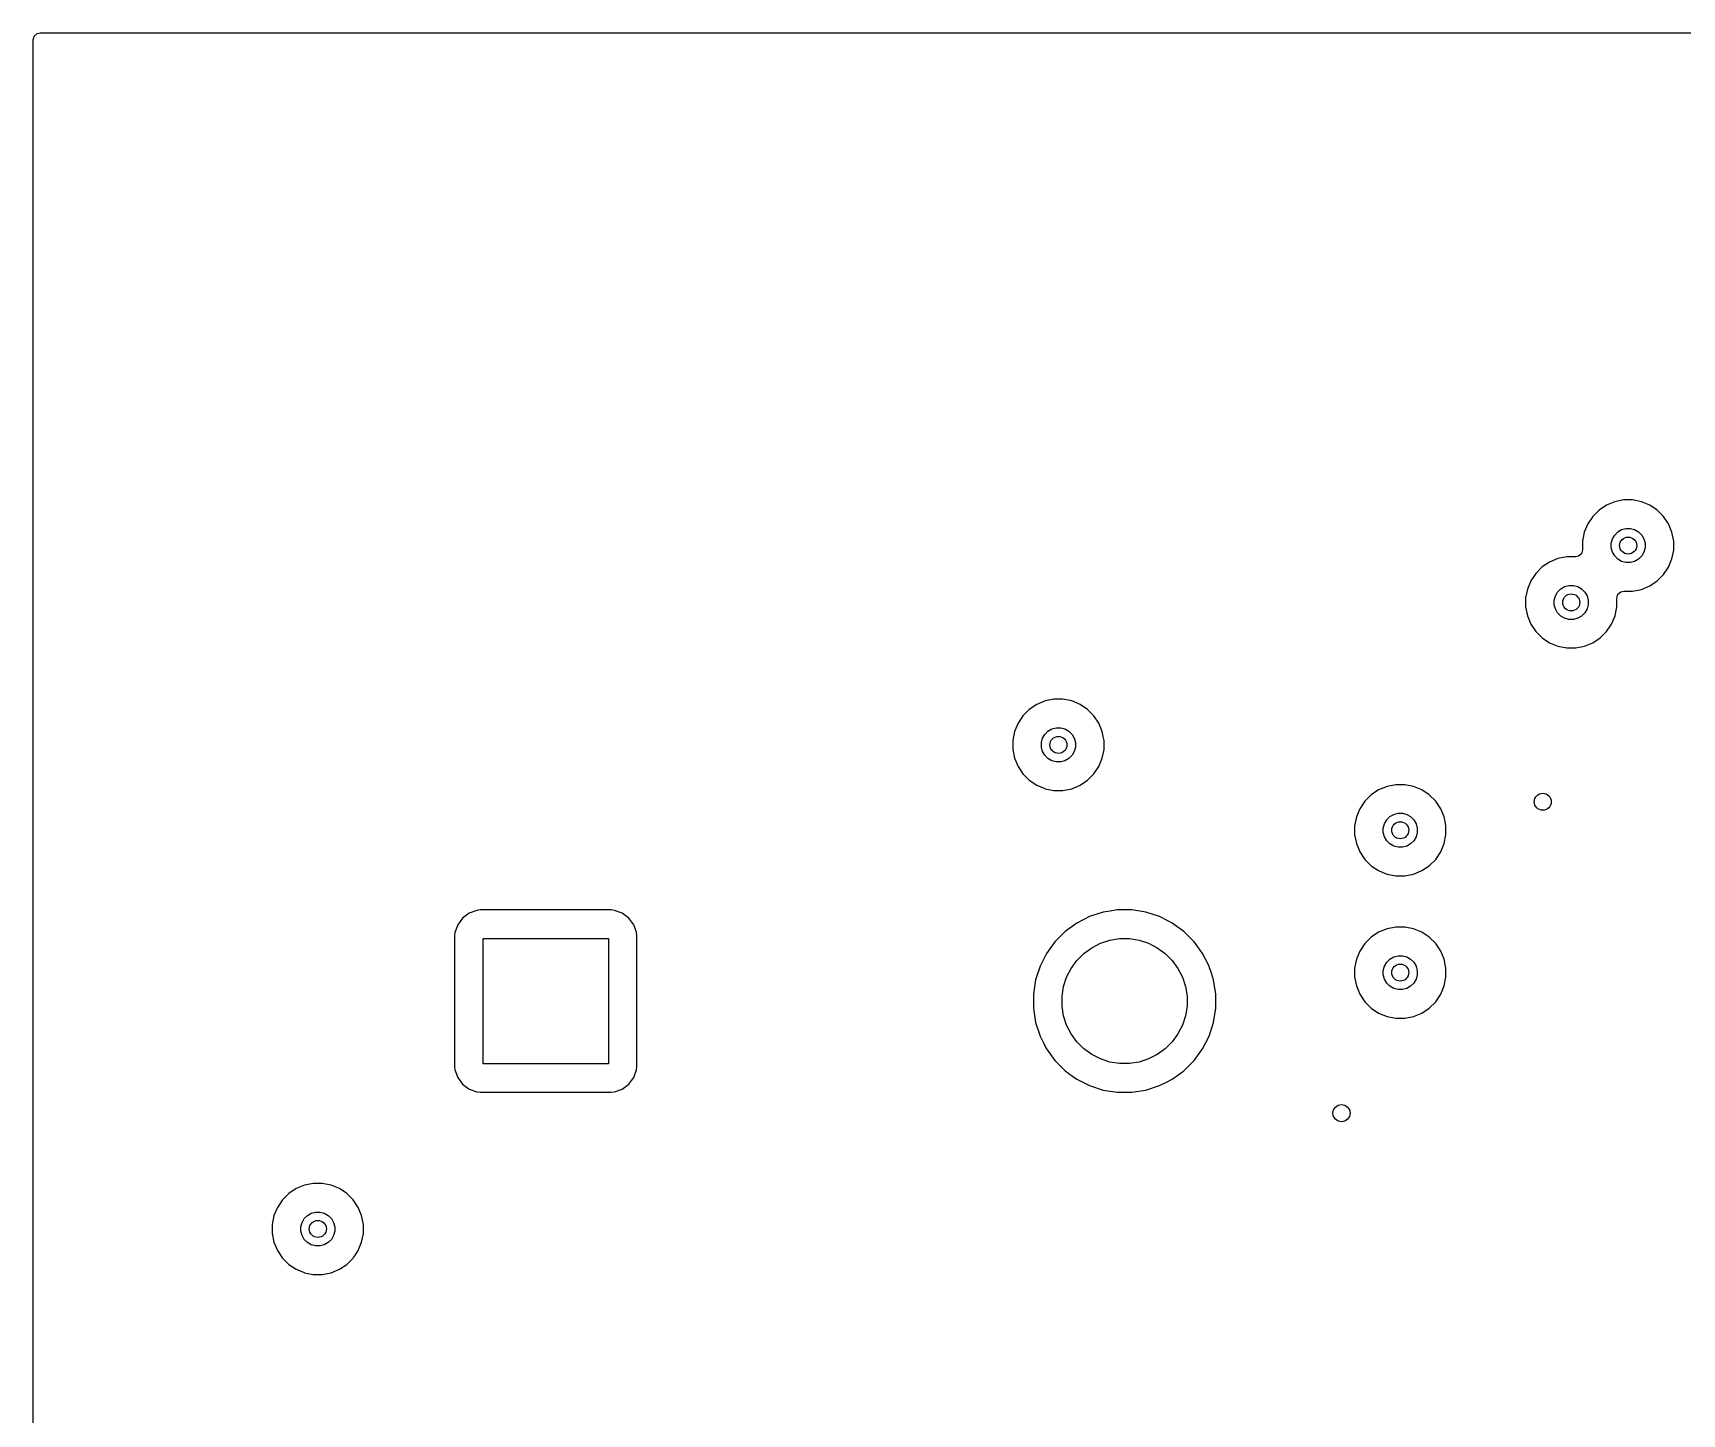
# Model space of a CAD drawing. Header units: inches. Extents: x 2.68 to 6.18, y -3.58 to -1.67.
# Drawn here: x 2.677 to 3.817, y -2.628 to -1.673 of the extents above; entities that cross this region are included whole.
import ezdxf

# ---------------------------------------------------------------- set-up
doc = ezdxf.new("R2010")
doc.units = ezdxf.units.IN
doc.header["$MEASUREMENT"] = 0
doc.layers.add('In2.Cu', color=33, linetype='CONTINUOUS', true_color=0xce7d2c)

msp = doc.modelspace()

# ---------------------------------------------------------------- linework, layer by layer
at = {"layer": 'In2.Cu', "linetype": 'CONTINUOUS'}
for p, q in [((2.678, -1.6755), (2.68, -1.6737)), ((2.68, -1.6737), (2.6821, -1.6732)), ((2.6821, -1.6732), (6.1762, -1.6732)), ((2.6772, -1.6781), (2.678, -1.6755)), ((2.6772, -1.7292), (2.6772, -1.6781)), ((2.6772, -1.8992), (2.6772, -1.7292)), ((2.6772, -2.0638), (2.6772, -1.8992)), ((3.7594, -2.0031), (3.755, -2.0075)), ((3.7646, -1.9996), (3.7594, -2.0031)), ((3.7594, -2.0031), (3.7594, -2.0031)), ((3.7703, -1.9973), (3.7646, -1.9996)), ((3.7646, -1.9996), (3.7646, -1.9996)), ((3.7764, -1.996), (3.7703, -1.9973)), ((3.7703, -1.9973), (3.7703, -1.9973)), ((3.7826, -1.996), (3.7764, -1.996)), ((3.7764, -1.996), (3.7764, -1.996)), ((3.7887, -1.9973), (3.7826, -1.996)), ((3.7826, -1.996), (3.7826, -1.996)), ((3.7945, -1.9996), (3.7887, -1.9973)), ((3.7887, -1.9973), (3.7887, -1.9973)), ((3.7996, -2.0031), (3.7945, -1.9996)), ((3.7945, -1.9996), (3.7945, -1.9996)), ((3.804, -2.0075), (3.7996, -2.0031)), ((3.7996, -2.0031), (3.7996, -2.0031)), ((3.7516, -2.0126), (3.7492, -2.0184)), ((3.755, -2.0075), (3.7516, -2.0126)), ((3.7516, -2.0126), (3.7516, -2.0126)), ((3.755, -2.0075), (3.755, -2.0075)), ((3.7723, -2.0182), (3.775, -2.0166)), ((3.775, -2.0166), (3.778, -2.0158)), ((3.778, -2.0158), (3.7811, -2.0158)), ((3.7811, -2.0158), (3.784, -2.0166)), ((3.784, -2.0166), (3.7867, -2.0182)), ((3.8075, -2.0126), (3.804, -2.0075)), ((3.804, -2.0075), (3.804, -2.0075)), ((3.8098, -2.0184), (3.8075, -2.0126)), ((3.8075, -2.0126), (3.8075, -2.0126)), ((3.7492, -2.0184), (3.748, -2.0245)), ((3.748, -2.0245), (3.748, -2.0305)), ((3.7492, -2.0184), (3.7492, -2.0184)), ((3.7678, -2.026), (3.7686, -2.023)), ((3.7678, -2.0291), (3.7678, -2.026)), ((3.7686, -2.023), (3.7702, -2.0204)), ((3.7702, -2.0204), (3.7723, -2.0182)), ((3.7867, -2.0182), (3.7889, -2.0204)), ((3.7889, -2.0204), (3.7904, -2.023)), ((3.7904, -2.023), (3.7912, -2.026)), ((3.7912, -2.026), (3.7912, -2.0291)), ((3.811, -2.0245), (3.8098, -2.0184)), ((3.8098, -2.0184), (3.8098, -2.0184)), ((3.8098, -2.0184), (3.8098, -2.0184)), ((3.811, -2.0307), (3.811, -2.0245)), ((3.811, -2.0245), (3.811, -2.0245)), ((3.811, -2.0245), (3.811, -2.0245)), ((3.7252, -2.039), (3.7201, -2.0424)), ((3.731, -2.0366), (3.7252, -2.039)), ((3.7252, -2.039), (3.7252, -2.039)), ((3.7371, -2.0354), (3.731, -2.0366)), ((3.731, -2.0366), (3.731, -2.0366)), ((3.7431, -2.0354), (3.7371, -2.0354)), ((3.7452, -2.035), (3.7431, -2.0354)), ((3.7472, -2.0332), (3.7452, -2.035)), ((3.748, -2.0305), (3.7472, -2.0332)), ((3.7686, -2.0321), (3.7678, -2.0291)), ((3.7702, -2.0347), (3.7686, -2.0321)), ((3.7723, -2.0369), (3.7702, -2.0347)), ((3.775, -2.0385), (3.7723, -2.0369)), ((3.778, -2.0393), (3.775, -2.0385)), ((3.7811, -2.0393), (3.778, -2.0393)), ((3.784, -2.0385), (3.7811, -2.0393)), ((3.7867, -2.0369), (3.784, -2.0385)), ((3.7889, -2.0347), (3.7867, -2.0369)), ((3.7904, -2.0321), (3.7889, -2.0347)), ((3.7912, -2.0291), (3.7904, -2.0321)), ((3.8075, -2.0425), (3.8098, -2.0368)), ((3.8098, -2.0368), (3.811, -2.0307)), ((3.7157, -2.0468), (3.7122, -2.052)), ((3.7201, -2.0424), (3.7157, -2.0468)), ((3.7157, -2.0468), (3.7157, -2.0468)), ((3.7201, -2.0424), (3.7201, -2.0424)), ((3.7996, -2.052), (3.804, -2.0476)), ((3.804, -2.0476), (3.8075, -2.0425)), ((3.7099, -2.0577), (3.7086, -2.0638)), ((3.7122, -2.052), (3.7099, -2.0577)), ((3.7099, -2.0577), (3.7099, -2.0577)), ((3.7122, -2.052), (3.7122, -2.052)), ((3.7284, -2.0654), (3.7292, -2.0624)), ((3.7292, -2.0624), (3.7308, -2.0597)), ((3.7308, -2.0597), (3.733, -2.0576)), ((3.733, -2.0576), (3.7356, -2.056)), ((3.7356, -2.056), (3.7386, -2.0552)), ((3.7386, -2.0552), (3.7417, -2.0552)), ((3.7417, -2.0552), (3.7447, -2.056)), ((3.7447, -2.056), (3.7473, -2.0576)), ((3.7473, -2.0576), (3.7495, -2.0597)), ((3.7495, -2.0597), (3.7511, -2.0624)), ((3.7511, -2.0624), (3.7519, -2.0654)), ((3.7717, -2.064), (3.7724, -2.0613)), ((3.7724, -2.0613), (3.7745, -2.0595)), ((3.7745, -2.0595), (3.7766, -2.0591)), ((3.7766, -2.0591), (3.7826, -2.0591)), ((3.7826, -2.0591), (3.7887, -2.0579)), ((3.7826, -2.0591), (3.7826, -2.0591)), ((3.7887, -2.0579), (3.7945, -2.0555)), ((3.7945, -2.0555), (3.7996, -2.052)), ((2.6772, -2.1229), (2.6772, -2.0638)), ((3.7086, -2.0638), (3.7086, -2.07)), ((3.7086, -2.07), (3.7099, -2.0761)), ((3.7284, -2.0685), (3.7284, -2.0654)), ((3.7292, -2.0714), (3.7284, -2.0685)), ((3.7308, -2.0741), (3.7292, -2.0714)), ((3.7511, -2.0714), (3.7495, -2.0741)), ((3.7519, -2.0685), (3.7511, -2.0714)), ((3.7519, -2.0654), (3.7519, -2.0685)), ((3.7705, -2.0761), (3.7717, -2.07)), ((3.7717, -2.07), (3.7717, -2.064)), ((3.7099, -2.0761), (3.7099, -2.0761)), ((3.7099, -2.0761), (3.7122, -2.0819)), ((3.7122, -2.0819), (3.7122, -2.0819)), ((3.7122, -2.0819), (3.7157, -2.087)), ((3.733, -2.0763), (3.7308, -2.0741)), ((3.7356, -2.0778), (3.733, -2.0763)), ((3.7386, -2.0786), (3.7356, -2.0778)), ((3.7417, -2.0786), (3.7386, -2.0786)), ((3.7447, -2.0778), (3.7417, -2.0786)), ((3.7473, -2.0763), (3.7447, -2.0778)), ((3.7495, -2.0741), (3.7473, -2.0763)), ((3.7646, -2.087), (3.7681, -2.0819)), ((3.7681, -2.0819), (3.7705, -2.0761)), ((3.7157, -2.087), (3.7157, -2.087)), ((3.7157, -2.087), (3.7201, -2.0914)), ((3.7201, -2.0914), (3.7201, -2.0914)), ((3.7201, -2.0914), (3.7252, -2.0949)), ((3.7252, -2.0949), (3.7252, -2.0949)), ((3.7252, -2.0949), (3.731, -2.0972)), ((3.7494, -2.0972), (3.7551, -2.0949)), ((3.7551, -2.0949), (3.7602, -2.0914)), ((3.7602, -2.0914), (3.7646, -2.087)), ((3.731, -2.0972), (3.731, -2.0972)), ((3.731, -2.0972), (3.7371, -2.0984)), ((3.7371, -2.0984), (3.7371, -2.0984)), ((3.7371, -2.0984), (3.7371, -2.0984)), ((3.7371, -2.0984), (3.7433, -2.0984)), ((3.7433, -2.0984), (3.7494, -2.0972)), ((3.7433, -2.0984), (3.7433, -2.0984)), ((2.6772, -2.1623), (2.6772, -2.1229)), ((3.3657, -2.1409), (3.3613, -2.1453)), ((3.3709, -2.1374), (3.3657, -2.1409)), ((3.3657, -2.1409), (3.3657, -2.1409)), ((3.3766, -2.135), (3.3709, -2.1374)), ((3.3709, -2.1374), (3.3709, -2.1374)), ((3.3827, -2.1338), (3.3766, -2.135)), ((3.3766, -2.135), (3.3766, -2.135)), ((3.3889, -2.1338), (3.3827, -2.1338)), ((3.3827, -2.1338), (3.3827, -2.1338)), ((3.395, -2.135), (3.3889, -2.1338)), ((3.3889, -2.1338), (3.3889, -2.1338)), ((3.4008, -2.1374), (3.395, -2.135)), ((3.395, -2.135), (3.395, -2.135)), ((3.4059, -2.1409), (3.4008, -2.1374)), ((3.4008, -2.1374), (3.4008, -2.1374)), ((3.4103, -2.1453), (3.4059, -2.1409)), ((3.4059, -2.1409), (3.4059, -2.1409)), ((3.3579, -2.1504), (3.3555, -2.1562)), ((3.3613, -2.1453), (3.3579, -2.1504)), ((3.3579, -2.1504), (3.3579, -2.1504)), ((3.3613, -2.1453), (3.3613, -2.1453)), ((3.3813, -2.1544), (3.3843, -2.1536)), ((3.3843, -2.1536), (3.3874, -2.1536)), ((3.3874, -2.1536), (3.3903, -2.1544)), ((3.4138, -2.1504), (3.4103, -2.1453)), ((3.4103, -2.1453), (3.4103, -2.1453)), ((3.4156, -2.1549), (3.4138, -2.1504)), ((3.4138, -2.1504), (3.4138, -2.1504)), ((2.6772, -2.2213), (2.6772, -2.1623)), ((3.3555, -2.1562), (3.3543, -2.1623)), ((3.3543, -2.1623), (3.3543, -2.1685)), ((3.3555, -2.1562), (3.3555, -2.1562)), ((3.3741, -2.1638), (3.3749, -2.1608)), ((3.3741, -2.1669), (3.3741, -2.1638)), ((3.3749, -2.1608), (3.3765, -2.1582)), ((3.3765, -2.1582), (3.3786, -2.156)), ((3.3786, -2.156), (3.3813, -2.1544)), ((3.3903, -2.1544), (3.393, -2.156)), ((3.393, -2.156), (3.3952, -2.1582)), ((3.3952, -2.1582), (3.3967, -2.1608)), ((3.3967, -2.1608), (3.3975, -2.1638)), ((3.3975, -2.1638), (3.3975, -2.1669)), ((3.4161, -2.1562), (3.4156, -2.1549)), ((3.4168, -2.1595), (3.4161, -2.1562)), ((3.4173, -2.1623), (3.4168, -2.1595)), ((3.4173, -2.1685), (3.4173, -2.1623)), ((3.4173, -2.1623), (3.4173, -2.1623)), ((3.4173, -2.1623), (3.4173, -2.1623)), ((3.3543, -2.1685), (3.3555, -2.1745)), ((3.3555, -2.1745), (3.3555, -2.1745)), ((3.3555, -2.1745), (3.3579, -2.1803)), ((3.3749, -2.1699), (3.3741, -2.1669)), ((3.3765, -2.1725), (3.3749, -2.1699)), ((3.3786, -2.1747), (3.3765, -2.1725)), ((3.3813, -2.1763), (3.3786, -2.1747)), ((3.3843, -2.1771), (3.3813, -2.1763)), ((3.3903, -2.1763), (3.3874, -2.1771)), ((3.393, -2.1747), (3.3903, -2.1763)), ((3.3952, -2.1725), (3.393, -2.1747)), ((3.3967, -2.1699), (3.3952, -2.1725)), ((3.3975, -2.1669), (3.3967, -2.1699)), ((3.4138, -2.1803), (3.4161, -2.1745)), ((3.4161, -2.1745), (3.4173, -2.1685)), ((3.3579, -2.1803), (3.3579, -2.1803)), ((3.3579, -2.1803), (3.3613, -2.1854)), ((3.3613, -2.1854), (3.3613, -2.1854)), ((3.3613, -2.1854), (3.3657, -2.1898)), ((3.3874, -2.1771), (3.3843, -2.1771)), ((3.4059, -2.1898), (3.4103, -2.1854)), ((3.4103, -2.1854), (3.4138, -2.1803)), ((3.3657, -2.1898), (3.3657, -2.1898)), ((3.3657, -2.1898), (3.3709, -2.1933)), ((3.3709, -2.1933), (3.3709, -2.1933)), ((3.3709, -2.1933), (3.3763, -2.1955)), ((3.3763, -2.1955), (3.3766, -2.1957)), ((3.3766, -2.1957), (3.3827, -2.1969)), ((3.3827, -2.1969), (3.3827, -2.1969)), ((3.3827, -2.1969), (3.3827, -2.1969)), ((3.3827, -2.1969), (3.3889, -2.1969)), ((3.3889, -2.1969), (3.395, -2.1957)), ((3.3889, -2.1969), (3.3889, -2.1969)), ((3.395, -2.1957), (3.4008, -2.1933)), ((3.4008, -2.1933), (3.4059, -2.1898)), ((3.6071, -2.1965), (3.602, -2.1999)), ((3.6129, -2.1941), (3.6071, -2.1965)), ((3.6071, -2.1965), (3.6071, -2.1965)), ((3.6189, -2.1929), (3.6129, -2.1941)), ((3.6129, -2.1941), (3.6129, -2.1941)), ((3.6252, -2.1929), (3.6189, -2.1929)), ((3.6189, -2.1929), (3.6189, -2.1929)), ((3.6312, -2.1941), (3.6252, -2.1929)), ((3.6252, -2.1929), (3.6252, -2.1929)), ((3.637, -2.1965), (3.6312, -2.1941)), ((3.6312, -2.1941), (3.6312, -2.1941)), ((3.6421, -2.1999), (3.637, -2.1965)), ((3.637, -2.1965), (3.637, -2.1965)), ((3.5941, -2.2095), (3.5917, -2.2152)), ((3.5976, -2.2043), (3.5941, -2.2095)), ((3.5941, -2.2095), (3.5941, -2.2095)), ((3.602, -2.1999), (3.5976, -2.2043)), ((3.5976, -2.2043), (3.5976, -2.2043)), ((3.602, -2.1999), (3.602, -2.1999)), ((3.6465, -2.2043), (3.6421, -2.1999)), ((3.6421, -2.1999), (3.6421, -2.1999)), ((3.65, -2.2095), (3.6465, -2.2043)), ((3.6465, -2.2043), (3.6465, -2.2043)), ((3.6518, -2.2139), (3.65, -2.2095)), ((3.65, -2.2095), (3.65, -2.2095)), ((2.6772, -2.2973), (2.6772, -2.2213)), ((3.5917, -2.2152), (3.5905, -2.2213)), ((3.5905, -2.2213), (3.5905, -2.2275)), ((3.5917, -2.2152), (3.5917, -2.2152)), ((3.6103, -2.2229), (3.6111, -2.2199)), ((3.6111, -2.2199), (3.6127, -2.2172)), ((3.6127, -2.2172), (3.6149, -2.215)), ((3.6149, -2.215), (3.6175, -2.2135)), ((3.6175, -2.2135), (3.6205, -2.2127)), ((3.6205, -2.2127), (3.6236, -2.2127)), ((3.6236, -2.2127), (3.6266, -2.2135)), ((3.6266, -2.2135), (3.6292, -2.215)), ((3.6292, -2.215), (3.6314, -2.2172)), ((3.6314, -2.2172), (3.633, -2.2199)), ((3.633, -2.2199), (3.6338, -2.2229)), ((3.6524, -2.2152), (3.6518, -2.2139)), ((3.653, -2.2184), (3.6524, -2.2152)), ((3.6536, -2.2213), (3.653, -2.2184)), ((3.6536, -2.2275), (3.6536, -2.2213)), ((3.6536, -2.2213), (3.6536, -2.2213)), ((3.6536, -2.2213), (3.6536, -2.2213)), ((3.5905, -2.2275), (3.5917, -2.2336)), ((3.6103, -2.226), (3.6103, -2.2229)), ((3.6111, -2.2289), (3.6103, -2.226)), ((3.6127, -2.2316), (3.6111, -2.2289)), ((3.6149, -2.2338), (3.6127, -2.2316)), ((3.6314, -2.2316), (3.6292, -2.2338)), ((3.633, -2.2289), (3.6314, -2.2316)), ((3.6338, -2.226), (3.633, -2.2289)), ((3.6338, -2.2229), (3.6338, -2.226)), ((3.6524, -2.2336), (3.6536, -2.2275)), ((3.5917, -2.2336), (3.5917, -2.2336)), ((3.5917, -2.2336), (3.5941, -2.2393)), ((3.5941, -2.2393), (3.5941, -2.2393)), ((3.5941, -2.2393), (3.5976, -2.2445)), ((3.5976, -2.2445), (3.5976, -2.2445)), ((3.5976, -2.2445), (3.602, -2.2489)), ((3.6175, -2.2353), (3.6149, -2.2338)), ((3.6205, -2.2361), (3.6175, -2.2353)), ((3.6236, -2.2361), (3.6205, -2.2361)), ((3.6266, -2.2353), (3.6236, -2.2361)), ((3.6292, -2.2338), (3.6266, -2.2353)), ((3.6421, -2.2489), (3.6465, -2.2445)), ((3.6465, -2.2445), (3.65, -2.2393)), ((3.65, -2.2393), (3.6524, -2.2336)), ((3.602, -2.2489), (3.602, -2.2489)), ((3.602, -2.2489), (3.6071, -2.2523)), ((3.6071, -2.2523), (3.6071, -2.2523)), ((3.6071, -2.2523), (3.6116, -2.2542)), ((3.6116, -2.2542), (3.6129, -2.2547)), ((3.6129, -2.2547), (3.6189, -2.2559)), ((3.6189, -2.2559), (3.6189, -2.2559)), ((3.6189, -2.2559), (3.6189, -2.2559)), ((3.6189, -2.2559), (3.6252, -2.2559)), ((3.6252, -2.2559), (3.6312, -2.2547)), ((3.6252, -2.2559), (3.6252, -2.2559)), ((3.6312, -2.2547), (3.637, -2.2523)), ((3.637, -2.2523), (3.6421, -2.2489)), ((2.9707, -2.2897), (2.9687, -2.295)), ((2.9741, -2.2851), (2.9707, -2.2897)), ((2.9707, -2.2897), (2.9707, -2.2897)), ((2.9786, -2.2817), (2.9741, -2.2851)), ((2.9741, -2.2851), (2.9741, -2.2851)), ((2.984, -2.2798), (2.9786, -2.2817)), ((2.9786, -2.2817), (2.9786, -2.2817)), ((2.9863, -2.2795), (2.984, -2.2798)), ((3.0767, -2.2795), (2.9863, -2.2795)), ((2.9863, -2.2795), (2.9863, -2.2795)), ((3.079, -2.2798), (3.0767, -2.2795)), ((3.0767, -2.2795), (3.0767, -2.2795)), ((3.0767, -2.2795), (3.0767, -2.2795)), ((3.0767, -2.2795), (3.0767, -2.2795)), ((3.0843, -2.2817), (3.079, -2.2798)), ((3.079, -2.2798), (3.079, -2.2798)), ((3.0889, -2.2851), (3.0843, -2.2817)), ((3.0843, -2.2817), (3.0843, -2.2817)), ((3.0923, -2.2897), (3.0889, -2.2851)), ((3.0889, -2.2851), (3.0889, -2.2851)), ((3.0942, -2.2949), (3.0923, -2.2897)), ((3.0923, -2.2897), (3.0923, -2.2897)), ((3.3985, -2.2886), (3.3904, -2.2945)), ((3.4073, -2.2841), (3.3985, -2.2886)), ((3.4167, -2.2811), (3.4073, -2.2841)), ((3.4216, -2.2803), (3.4167, -2.2811)), ((3.4265, -2.2795), (3.4216, -2.2803)), ((3.4365, -2.2795), (3.4265, -2.2795)), ((3.4435, -2.2806), (3.4365, -2.2795)), ((3.4463, -2.2811), (3.4435, -2.2806)), ((3.4557, -2.2841), (3.4463, -2.2811)), ((3.4618, -2.2872), (3.4557, -2.2841)), ((3.4645, -2.2886), (3.4618, -2.2872)), ((3.4725, -2.2945), (3.4645, -2.2886)), ((3.4645, -2.2886), (3.4645, -2.2886)), ((3.4645, -2.2886), (3.4645, -2.2886)), ((2.6772, -2.4969), (2.6772, -2.2973)), ((2.9687, -2.295), (2.9685, -2.2973)), ((2.9685, -2.2973), (2.9685, -2.2973)), ((2.9685, -2.2973), (2.9685, -2.2973)), ((2.9685, -2.2973), (2.9685, -2.3877)), ((2.9882, -2.3858), (2.9882, -2.2992)), ((2.9882, -2.2992), (3.0748, -2.2992)), ((3.0748, -2.2992), (3.0748, -2.3858)), ((3.0943, -2.295), (3.0942, -2.2949)), ((3.0945, -2.2973), (3.0943, -2.295)), ((3.0945, -2.3376), (3.0945, -2.2973)), ((3.3834, -2.3015), (3.3776, -2.3095)), ((3.3904, -2.2945), (3.3834, -2.3015)), ((3.3834, -2.3015), (3.3834, -2.3015)), ((3.3904, -2.2945), (3.3904, -2.2945)), ((3.4149, -2.3025), (3.4214, -2.3004)), ((3.4214, -2.3004), (3.4281, -2.2993)), ((3.4281, -2.2993), (3.4349, -2.2993)), ((3.4349, -2.2993), (3.4416, -2.3004)), ((3.4416, -2.3004), (3.4481, -2.3025)), ((3.4796, -2.3015), (3.4725, -2.2945)), ((3.4725, -2.2945), (3.4725, -2.2945)), ((3.4805, -2.3027), (3.4796, -2.3015)), ((3.4796, -2.3015), (3.4796, -2.3015)), ((3.602, -2.2984), (3.5976, -2.3027)), ((3.6071, -2.2949), (3.602, -2.2984)), ((3.602, -2.2984), (3.602, -2.2984)), ((3.6129, -2.2925), (3.6071, -2.2949)), ((3.6071, -2.2949), (3.6071, -2.2949)), ((3.6189, -2.2913), (3.6129, -2.2925)), ((3.6129, -2.2925), (3.6129, -2.2925)), ((3.6252, -2.2913), (3.6189, -2.2913)), ((3.6189, -2.2913), (3.6189, -2.2913)), ((3.6312, -2.2925), (3.6252, -2.2913)), ((3.6252, -2.2913), (3.6252, -2.2913)), ((3.637, -2.2949), (3.6312, -2.2925)), ((3.6312, -2.2925), (3.6312, -2.2925)), ((3.6421, -2.2984), (3.637, -2.2949)), ((3.637, -2.2949), (3.637, -2.2949)), ((3.6465, -2.3027), (3.6421, -2.2984)), ((3.6421, -2.2984), (3.6421, -2.2984)), ((3.3776, -2.3095), (3.3731, -2.3183)), ((3.3986, -2.3144), (3.4034, -2.3096)), ((3.4034, -2.3096), (3.4089, -2.3056)), ((3.4089, -2.3056), (3.4149, -2.3025)), ((3.4481, -2.3025), (3.4541, -2.3056)), ((3.4541, -2.3056), (3.4596, -2.3096)), ((3.4596, -2.3096), (3.4644, -2.3144)), ((3.4854, -2.3095), (3.4805, -2.3027)), ((3.4875, -2.3136), (3.4854, -2.3095)), ((3.5941, -2.3079), (3.5917, -2.3136)), ((3.5976, -2.3027), (3.5941, -2.3079)), ((3.5941, -2.3079), (3.5941, -2.3079)), ((3.5976, -2.3027), (3.5976, -2.3027)), ((3.6149, -2.3135), (3.6175, -2.3119)), ((3.6175, -2.3119), (3.6205, -2.3111)), ((3.6205, -2.3111), (3.6236, -2.3111)), ((3.6236, -2.3111), (3.6266, -2.3119)), ((3.6266, -2.3119), (3.6292, -2.3135)), ((3.65, -2.3079), (3.6465, -2.3027)), ((3.6465, -2.3027), (3.6465, -2.3027)), ((3.6524, -2.3136), (3.65, -2.3079)), ((3.65, -2.3079), (3.65, -2.3079)), ((3.3731, -2.3183), (3.37, -2.3278)), ((3.3915, -2.3259), (3.3946, -2.3199)), ((3.3946, -2.3199), (3.3986, -2.3144)), ((3.4644, -2.3144), (3.4684, -2.3199)), ((3.4684, -2.3199), (3.4715, -2.3259)), ((3.4899, -2.3183), (3.4875, -2.3136)), ((3.4903, -2.3196), (3.4899, -2.3183)), ((3.4899, -2.3183), (3.4899, -2.3183)), ((3.4899, -2.3183), (3.4899, -2.3183)), ((3.4903, -2.3197), (3.4903, -2.3196)), ((3.4908, -2.321), (3.4903, -2.3197)), ((3.493, -2.3278), (3.4908, -2.321)), ((3.5917, -2.3136), (3.5905, -2.3197)), ((3.5905, -2.3197), (3.5905, -2.3259)), ((3.5917, -2.3136), (3.5917, -2.3136)), ((3.6103, -2.3213), (3.6111, -2.3183)), ((3.6103, -2.3244), (3.6103, -2.3213)), ((3.6111, -2.3274), (3.6103, -2.3244)), ((3.6111, -2.3183), (3.6127, -2.3156)), ((3.6127, -2.3156), (3.6149, -2.3135)), ((3.6292, -2.3135), (3.6314, -2.3156)), ((3.6314, -2.3156), (3.633, -2.3183)), ((3.633, -2.3183), (3.6338, -2.3213)), ((3.6338, -2.3244), (3.633, -2.3274)), ((3.6338, -2.3213), (3.6338, -2.3244)), ((3.6525, -2.3146), (3.6524, -2.3136)), ((3.6524, -2.3136), (3.6524, -2.3136)), ((3.6536, -2.3197), (3.6525, -2.3146)), ((3.6536, -2.3259), (3.6536, -2.3197)), ((3.6536, -2.3197), (3.6536, -2.3197)), ((3.6536, -2.3197), (3.6536, -2.3197)), ((3.37, -2.3278), (3.3685, -2.3376)), ((3.37, -2.3278), (3.37, -2.3278)), ((3.3883, -2.3391), (3.3894, -2.3324)), ((3.3894, -2.3324), (3.3915, -2.3259)), ((3.4715, -2.3259), (3.4736, -2.3324)), ((3.4736, -2.3324), (3.4747, -2.3391)), ((3.4945, -2.3376), (3.493, -2.3278)), ((3.493, -2.3278), (3.493, -2.3278)), ((3.493, -2.3278), (3.493, -2.3278)), ((3.5905, -2.3259), (3.5917, -2.332)), ((3.5917, -2.332), (3.5917, -2.332)), ((3.5917, -2.332), (3.5941, -2.3378)), ((3.6127, -2.33), (3.6111, -2.3274)), ((3.6149, -2.3322), (3.6127, -2.33)), ((3.6175, -2.3337), (3.6149, -2.3322)), ((3.6205, -2.3345), (3.6175, -2.3337)), ((3.6236, -2.3345), (3.6205, -2.3345)), ((3.6266, -2.3337), (3.6236, -2.3345)), ((3.6292, -2.3322), (3.6266, -2.3337)), ((3.6314, -2.33), (3.6292, -2.3322)), ((3.633, -2.3274), (3.6314, -2.33)), ((3.6501, -2.3376), (3.6509, -2.3355)), ((3.6509, -2.3355), (3.6524, -2.332)), ((3.6524, -2.332), (3.6536, -2.3259)), ((3.0945, -2.3877), (3.0945, -2.3376)), ((3.3685, -2.3376), (3.3685, -2.3475)), ((3.3883, -2.3459), (3.3883, -2.3391)), ((3.3894, -2.3526), (3.3883, -2.3459)), ((3.4747, -2.3459), (3.4736, -2.3526)), ((3.4747, -2.3391), (3.4747, -2.3459)), ((3.4945, -2.3475), (3.4945, -2.3376)), ((3.5941, -2.3378), (3.5941, -2.3378)), ((3.5941, -2.3378), (3.5976, -2.3429)), ((3.5976, -2.3429), (3.5976, -2.3429)), ((3.5976, -2.3429), (3.602, -2.3473)), ((3.602, -2.3473), (3.602, -2.3473)), ((3.602, -2.3473), (3.6071, -2.3508)), ((3.637, -2.3508), (3.6421, -2.3473)), ((3.6421, -2.3473), (3.6465, -2.3429)), ((3.6465, -2.3429), (3.65, -2.3378)), ((3.65, -2.3378), (3.6501, -2.3376)), ((3.3685, -2.3475), (3.369, -2.3508)), ((3.369, -2.3508), (3.37, -2.3573)), ((3.37, -2.3573), (3.3731, -2.3667)), ((3.3915, -2.3591), (3.3894, -2.3526)), ((3.4736, -2.3526), (3.4715, -2.3591)), ((3.4899, -2.3667), (3.493, -2.3573)), ((3.493, -2.3573), (3.4945, -2.3475)), ((3.6071, -2.3508), (3.6071, -2.3508)), ((3.6071, -2.3508), (3.6129, -2.3531)), ((3.6129, -2.3531), (3.6129, -2.3531)), ((3.6129, -2.3531), (3.6189, -2.3544)), ((3.6189, -2.3544), (3.6189, -2.3544)), ((3.6189, -2.3544), (3.6189, -2.3544)), ((3.6189, -2.3544), (3.6252, -2.3544)), ((3.6252, -2.3544), (3.6312, -2.3531)), ((3.6252, -2.3544), (3.6252, -2.3544)), ((3.6312, -2.3531), (3.637, -2.3508)), ((3.3731, -2.3667), (3.3754, -2.3713)), ((3.3946, -2.3651), (3.3915, -2.3591)), ((3.3986, -2.3706), (3.3946, -2.3651)), ((3.4684, -2.3651), (3.4644, -2.3706)), ((3.4715, -2.3591), (3.4684, -2.3651)), ((3.4854, -2.3755), (3.4899, -2.3667)), ((3.3754, -2.3713), (3.3772, -2.3747)), ((3.3772, -2.3747), (3.3776, -2.3755)), ((3.3776, -2.3755), (3.3834, -2.3836)), ((3.4034, -2.3755), (3.3986, -2.3706)), ((3.4089, -2.3794), (3.4034, -2.3755)), ((3.4149, -2.3825), (3.4089, -2.3794)), ((3.4541, -2.3794), (3.4481, -2.3825)), ((3.4596, -2.3755), (3.4541, -2.3794)), ((3.4644, -2.3706), (3.4596, -2.3755)), ((3.4796, -2.3836), (3.4854, -2.3755)), ((2.9685, -2.3877), (2.9685, -2.3877)), ((2.9685, -2.3877), (2.9687, -2.3901)), ((2.9687, -2.3901), (2.9707, -2.3954)), ((3.0748, -2.3858), (2.9882, -2.3858)), ((3.0923, -2.3954), (3.0943, -2.3901)), ((3.0943, -2.3901), (3.0945, -2.3877)), ((3.3834, -2.3836), (3.3834, -2.3836)), ((3.3834, -2.3836), (3.3904, -2.3906)), ((3.3904, -2.3906), (3.3904, -2.3906)), ((3.3904, -2.3906), (3.3955, -2.3943)), ((3.4214, -2.3846), (3.4149, -2.3825)), ((3.4281, -2.3857), (3.4214, -2.3846)), ((3.4349, -2.3857), (3.4281, -2.3857)), ((3.4416, -2.3846), (3.4349, -2.3857)), ((3.4481, -2.3825), (3.4416, -2.3846)), ((3.4675, -2.3943), (3.4725, -2.3906)), ((3.4725, -2.3906), (3.4796, -2.3836)), ((3.4725, -2.3906), (3.4725, -2.3906)), ((3.4725, -2.3906), (3.4725, -2.3906)), ((2.9707, -2.3954), (2.9707, -2.3954)), ((2.9707, -2.3954), (2.9741, -2.3999)), ((2.9741, -2.3999), (2.9741, -2.3999)), ((2.9741, -2.3999), (2.9786, -2.4033)), ((2.9786, -2.4033), (2.9786, -2.4033)), ((2.9786, -2.4033), (2.984, -2.4053)), ((3.079, -2.4053), (3.0843, -2.4033)), ((3.0843, -2.4033), (3.0889, -2.3999)), ((3.0889, -2.3999), (3.0923, -2.3954)), ((3.3955, -2.3943), (3.3985, -2.3964)), ((3.3985, -2.3964), (3.4041, -2.3993)), ((3.4041, -2.3993), (3.4073, -2.4009)), ((3.4073, -2.4009), (3.4073, -2.4009)), ((3.4073, -2.4009), (3.4073, -2.4009)), ((3.4073, -2.4009), (3.4167, -2.404)), ((3.4167, -2.404), (3.4265, -2.4055)), ((3.4365, -2.4055), (3.4463, -2.404)), ((3.4463, -2.404), (3.4557, -2.4009)), ((3.4557, -2.4009), (3.4605, -2.3985)), ((3.4605, -2.3985), (3.4645, -2.3964)), ((3.4645, -2.3964), (3.4661, -2.3953)), ((3.4661, -2.3953), (3.4675, -2.3943)), ((2.984, -2.4053), (2.984, -2.4053)), ((2.984, -2.4053), (2.9842, -2.4053)), ((2.9842, -2.4053), (2.9863, -2.4055)), ((2.9863, -2.4055), (3.0767, -2.4055)), ((3.0767, -2.4055), (3.079, -2.4053)), ((3.4265, -2.4055), (3.4265, -2.4055)), ((3.4265, -2.4055), (3.4365, -2.4055)), ((3.4365, -2.4055), (3.4365, -2.4055)), ((2.8591, -2.4721), (2.8539, -2.4755)), ((2.8648, -2.4697), (2.8591, -2.4721)), ((2.8591, -2.4721), (2.8591, -2.4721)), ((2.8709, -2.4685), (2.8648, -2.4697)), ((2.8648, -2.4697), (2.8648, -2.4697)), ((2.8771, -2.4685), (2.8709, -2.4685)), ((2.8709, -2.4685), (2.8709, -2.4685)), ((2.8832, -2.4697), (2.8771, -2.4685)), ((2.8771, -2.4685), (2.8771, -2.4685)), ((2.8889, -2.4721), (2.8832, -2.4697)), ((2.8832, -2.4697), (2.8832, -2.4697)), ((2.8941, -2.4755), (2.8889, -2.4721)), ((2.8889, -2.4721), (2.8889, -2.4721)), ((2.8495, -2.4799), (2.8461, -2.4851)), ((2.8539, -2.4755), (2.8495, -2.4799)), ((2.8495, -2.4799), (2.8495, -2.4799)), ((2.8539, -2.4755), (2.8539, -2.4755)), ((2.8985, -2.4799), (2.8941, -2.4755)), ((2.8941, -2.4755), (2.8941, -2.4755)), ((2.9019, -2.4851), (2.8985, -2.4799)), ((2.8985, -2.4799), (2.8985, -2.4799)), ((2.8437, -2.4908), (2.8425, -2.4969)), ((2.8461, -2.4851), (2.8437, -2.4908)), ((2.8437, -2.4908), (2.8437, -2.4908)), ((2.8461, -2.4851), (2.8461, -2.4851)), ((2.8623, -2.4985), (2.8631, -2.4955)), ((2.8631, -2.4955), (2.8646, -2.4928)), ((2.8646, -2.4928), (2.8668, -2.4906)), ((2.8668, -2.4906), (2.8695, -2.4891)), ((2.8695, -2.4891), (2.8725, -2.4883)), ((2.8725, -2.4883), (2.8756, -2.4883)), ((2.8756, -2.4883), (2.8785, -2.4891)), ((2.8785, -2.4891), (2.8812, -2.4906)), ((2.8812, -2.4906), (2.8834, -2.4928)), ((2.8834, -2.4928), (2.8849, -2.4955)), ((2.8849, -2.4955), (2.8857, -2.4985)), ((2.9038, -2.4895), (2.9019, -2.4851)), ((2.9019, -2.4851), (2.9019, -2.4851)), ((2.9043, -2.4908), (2.9038, -2.4895)), ((2.9051, -2.4949), (2.9043, -2.4908)), ((2.9055, -2.4969), (2.9051, -2.4949)), ((2.6772, -2.6937), (2.6772, -2.4969)), ((2.8425, -2.4969), (2.8425, -2.5031)), ((2.8425, -2.5031), (2.8437, -2.5092)), ((2.8623, -2.5015), (2.8623, -2.4985)), ((2.8631, -2.5045), (2.8623, -2.5015)), ((2.8646, -2.5072), (2.8631, -2.5045)), ((2.8849, -2.5045), (2.8834, -2.5072)), ((2.8857, -2.5015), (2.8849, -2.5045)), ((2.8857, -2.4985), (2.8857, -2.5015)), ((2.9043, -2.5092), (2.9055, -2.5031)), ((2.9055, -2.5031), (2.9055, -2.4969)), ((2.9055, -2.4969), (2.9055, -2.4969)), ((2.9055, -2.4969), (2.9055, -2.4969)), ((2.8437, -2.5092), (2.8437, -2.5092)), ((2.8437, -2.5092), (2.8461, -2.5149)), ((2.8461, -2.5149), (2.8461, -2.5149)), ((2.8461, -2.5149), (2.8495, -2.5201)), ((2.8668, -2.5094), (2.8646, -2.5072)), ((2.8695, -2.5109), (2.8668, -2.5094)), ((2.8725, -2.5117), (2.8695, -2.5109)), ((2.8756, -2.5117), (2.8725, -2.5117)), ((2.8785, -2.5109), (2.8756, -2.5117)), ((2.8812, -2.5094), (2.8785, -2.5109)), ((2.8834, -2.5072), (2.8812, -2.5094)), ((2.8987, -2.5197), (2.9, -2.5179)), ((2.9, -2.5179), (2.9007, -2.5168)), ((2.9007, -2.5168), (2.9019, -2.5149)), ((2.9019, -2.5149), (2.9043, -2.5092)), ((2.9019, -2.5149), (2.9019, -2.5149)), ((2.9019, -2.5149), (2.9019, -2.5149)), ((2.8495, -2.5201), (2.8495, -2.5201)), ((2.8495, -2.5201), (2.8539, -2.5245)), ((2.8539, -2.5245), (2.8539, -2.5245)), ((2.8539, -2.5245), (2.8591, -2.5279)), ((2.8591, -2.5279), (2.8591, -2.5279)), ((2.8591, -2.5279), (2.8645, -2.5302)), ((2.8832, -2.5303), (2.8889, -2.5279)), ((2.8889, -2.5279), (2.8941, -2.5245)), ((2.8941, -2.5245), (2.8985, -2.5201)), ((2.8985, -2.5201), (2.8987, -2.5197)), ((2.8645, -2.5302), (2.8648, -2.5303)), ((2.8648, -2.5303), (2.8709, -2.5315)), ((2.8709, -2.5315), (2.8709, -2.5315)), ((2.8709, -2.5315), (2.8709, -2.5315)), ((2.8709, -2.5315), (2.8771, -2.5315)), ((2.8771, -2.5315), (2.8832, -2.5303)), ((2.8771, -2.5315), (2.8771, -2.5315))]:
    msp.add_line(p, q, dxfattribs=at)
at = {"layer": 'In2.Cu'}
for centre in [(3.7795, -2.0276), (3.7402, -2.0669), (3.3858, -2.1654), (3.7205, -2.2047), (3.622, -2.2244), (3.622, -2.3228), (3.5814, -2.42), (2.874, -2.5)]:
    msp.add_circle(centre, 0.00591, dxfattribs=at)

doc.saveas('drawing.dxf')
